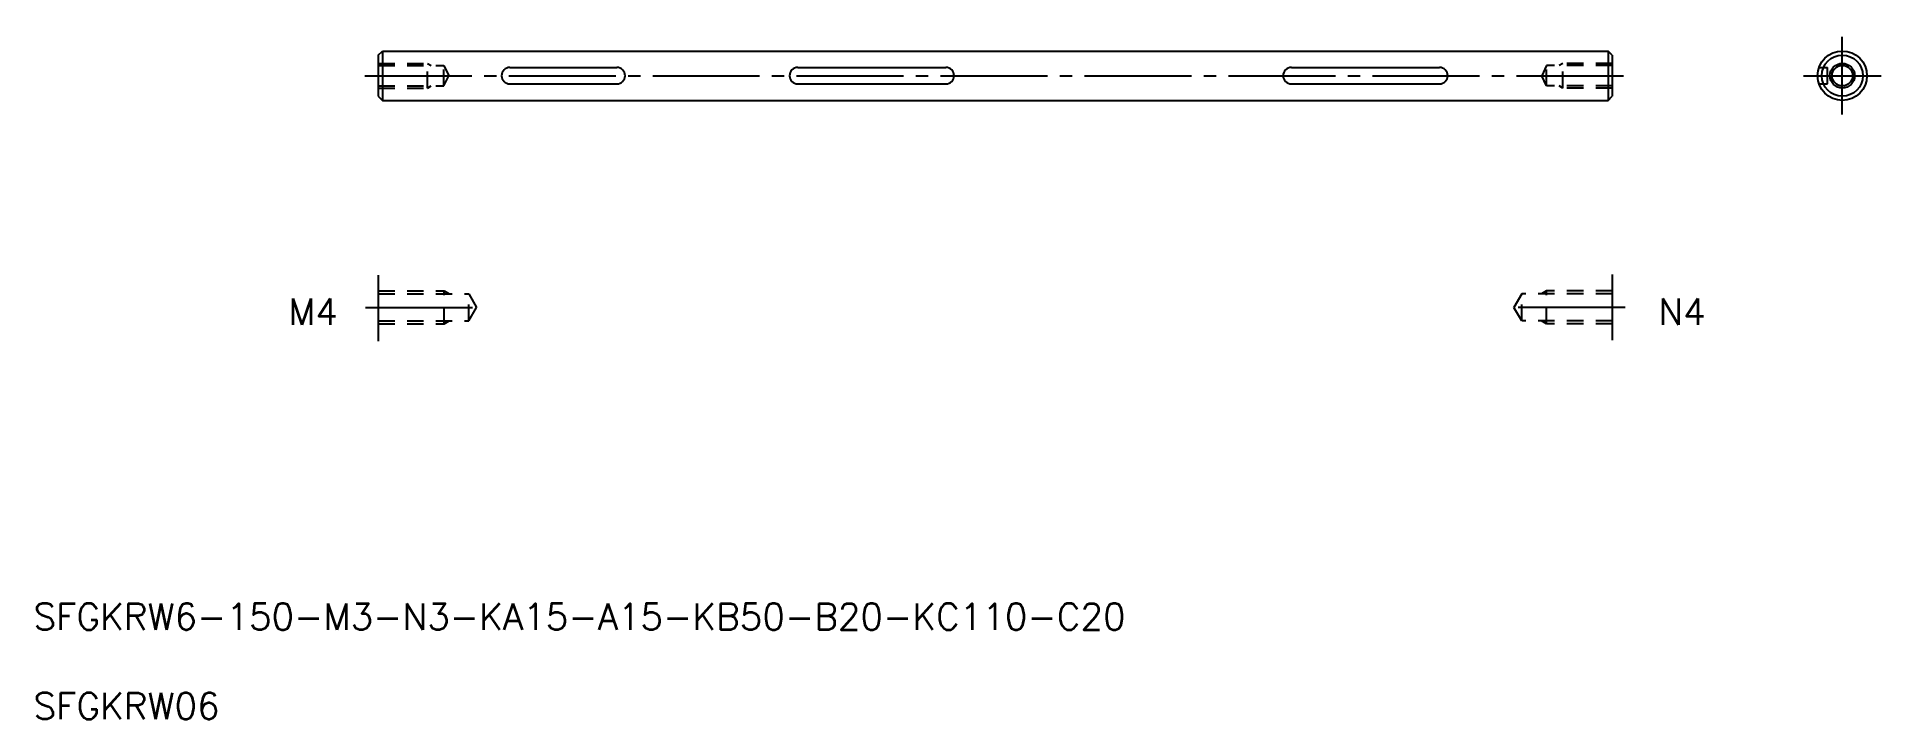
# Model space of a CAD drawing. Extents: x 47 to 271, y 92 to 175.
import ezdxf

# ---------------------------------------------------------------- set-up
doc = ezdxf.new("R2010")
doc.units = 0
doc.linetypes.add('CENTER', pattern=[17.5, 13, -1.5, 1.5, -1.5])
doc.linetypes.add('DASHED', pattern=[3.5, 2, -1.5])
doc.layers.get('0').update_dxf_attribs({"linetype": 'CONTINUOUS'})
doc.layers.add('CENTER', color=1, linetype='CENTER')
doc.styles.get("Standard").update_dxf_attribs({"font": 'txt.shx', "bigfont": '@extfont2.shx'})

msp = doc.modelspace()

# ---------------------------------------------------------------- linework, layer by layer
at = {"color": 7, "linetype": 'CONTINUOUS'}
for p, q in [((88.06, 172.76), (88.56, 173.26)), ((88.06, 172.76), (88.06, 167.76)), ((88.56, 173.26), (237.56, 173.26)), ((88.56, 173.26), (88.56, 167.26)), ((237.56, 173.26), (237.56, 167.26)), ((238.06, 172.76), (237.56, 173.26)), ((238.06, 172.76), (238.06, 167.76)), ((104.06, 171.26), (117.06, 171.26)), ((139.06, 171.26), (157.06, 171.26)), ((199.06, 171.26), (217.06, 171.26)), ((104.06, 169.26), (117.06, 169.26)), ((139.06, 169.26), (157.06, 169.26)), ((199.06, 169.26), (217.06, 169.26)), ((88.06, 167.76), (88.56, 167.26)), ((88.56, 167.26), (237.56, 167.26)), ((237.56, 167.26), (238.06, 167.76)), ((88.06, 146.01), (88.06, 138.01)), ((238.06, 146.1), (238.06, 138.1))]:
    msp.add_line(p, q, dxfattribs=at)
msp.add_line((93.31, 173.26), (93.31, 173.26))
at = {"color": 3, "linetype": 'DASHED'}
for p, q in [((88.06, 171.76), (94.06, 171.76)), ((88.06, 171.51), (96.03, 171.51)), ((94.06, 168.76), (94.06, 171.76)), ((94.06, 171.76), (94.49, 171.51)), ((96.03, 171.51), (96.63, 170.26)), ((96.03, 169.01), (96.03, 171.51)), ((230.08, 171.51), (229.49, 170.26)), ((238.06, 171.51), (230.08, 171.51)), ((230.08, 169.01), (230.08, 171.51)), ((232.06, 171.76), (231.63, 171.51)), ((238.06, 171.76), (232.06, 171.76)), ((232.06, 168.76), (232.06, 171.76)), ((263.2, 171.26), (264.23, 171.26)), ((264.23, 169.26), (264.23, 171.26)), ((88.06, 169.01), (96.03, 169.01)), ((88.06, 168.76), (94.06, 168.76)), ((94.06, 168.76), (94.49, 169.01)), ((96.03, 169.01), (96.63, 170.26)), ((230.08, 169.01), (229.49, 170.26)), ((238.06, 169.01), (230.08, 169.01)), ((232.06, 168.76), (231.63, 169.01)), ((238.06, 168.76), (232.06, 168.76)), ((263.2, 169.26), (264.23, 169.26)), ((88.06, 144.1), (96.06, 144.1)), ((88.06, 143.75), (99.06, 143.75)), ((96.06, 144.1), (96.66, 143.75)), ((96.06, 140.1), (96.06, 144.1)), ((99.06, 143.75), (100.01, 142.1)), ((99.06, 140.45), (99.06, 143.75)), ((227.06, 143.75), (226.11, 142.1)), ((238.06, 143.75), (227.06, 143.75)), ((227.06, 140.45), (227.06, 143.75)), ((230.06, 144.1), (229.45, 143.75)), ((238.06, 144.1), (230.06, 144.1)), ((230.06, 140.1), (230.06, 144.1)), ((99.06, 140.45), (100.01, 142.1)), ((227.06, 140.45), (226.11, 142.1)), ((88.06, 140.45), (99.06, 140.45)), ((88.06, 140.1), (96.06, 140.1)), ((96.06, 140.1), (96.66, 140.45)), ((238.06, 140.45), (227.06, 140.45)), ((230.06, 140.1), (229.45, 140.45)), ((238.06, 140.1), (230.06, 140.1))]:
    msp.add_line(p, q, dxfattribs=at)
at = {"color": 7, "linetype": 'CONTINUOUS'}
for radius in [3, 2.5, 1.25]:
    msp.add_circle((266.03, 170.26), radius, dxfattribs=at)
at = {"color": 3, "linetype": 'CONTINUOUS'}
msp.add_circle((266.03, 170.26), 1.5, dxfattribs=at)
at = {"color": 7, "linetype": 'CONTINUOUS'}
for centre, start, end in [((104.06, 170.26), 90, 270), ((117.06, 170.26), 270, 90), ((139.06, 170.26), 90, 270), ((157.06, 170.26), 270, 90), ((199.06, 170.26), 90, 270), ((217.06, 170.26), 270, 90)]:
    msp.add_arc(centre, 1, start, end, dxfattribs=at)
at = {"layer": 'CENTER', "color": 1, "linetype": 'CENTER'}
for p, q in [((266.03, 165.55), (266.03, 174.98)), ((86.42, 170.26), (239.7, 170.26)), ((261.32, 170.26), (270.75, 170.26)), ((86.5, 142.1), (100.45, 142.1)), ((239.62, 142.1), (225.66, 142.1))]:
    msp.add_line(p, q, dxfattribs=at)

# ---------------------------------------------------------------- texts
for s, p in [('M4', (77.12, 139.98)), ('N4', (243.66, 139.98)), ('SFGKRW6-150-M3-N3-KA15-A15-KB50-B20-KC110-C20', (46.15, 102.92)), ('SFGKRW06', (46.15, 92.05))]:
    msp.add_text(s, height=3.2).set_placement(p)

doc.saveas('drawing.dxf')
